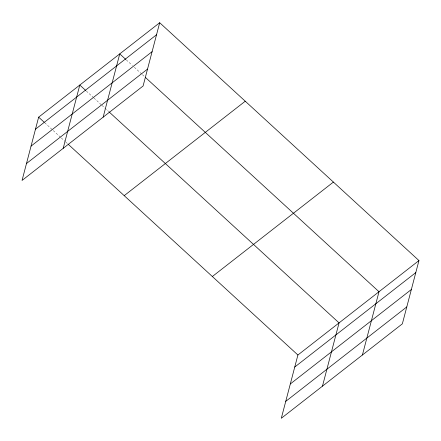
<?xml version="1.0" encoding="UTF-8"?>
<svg xmlns="http://www.w3.org/2000/svg" width="441" height="441" viewBox="0 0 441 441"><rect width="100%" height="100%" fill="white"/><g stroke="black" fill="none" stroke-linecap="round" stroke-linejoin="round"><path stroke-width="0.33" stroke-dasharray="2.21 1.65" d="M126.291 59.888L132.328 65.428M134.34 67.275L141.892 74.204M142.393 74.661L144.405 76.514M86.348 91.055L93.393 97.522M93.894 97.979L101.441 104.908M101.948 105.366L108.492 111.369M44.69 122.703L60.792 137.482M61.293 137.939L65.323 141.633M65.825 142.096L67.335 143.479"/><path stroke-width="0.66" d="M159.692 22.723L38.648 117.163L22.05 180.435L143.093 85.995L159.692 22.723L418.95 260.565L402.352 323.837L281.308 418.277L297.907 355.005L418.95 260.565M63.206 148.325L79.804 85.052L85.841 90.592M103.15 117.157L119.748 53.89L125.784 59.43M322.465 386.167L339.063 322.895L108.993 111.832M362.408 354.999L379.006 291.733L145.414 77.434M35.495 129.191L156.533 34.745M31.057 146.103L152.101 51.658M26.488 163.523L147.526 69.083M124.202 195.655L245.246 101.21M212.353 276.518L333.396 182.078M294.753 367.033L415.797 272.588M290.316 383.946L411.359 289.5M285.746 401.365L406.789 306.925M38.648 117.163L44.183 122.245M68.344 144.405L297.907 355.005"/></g></svg>
